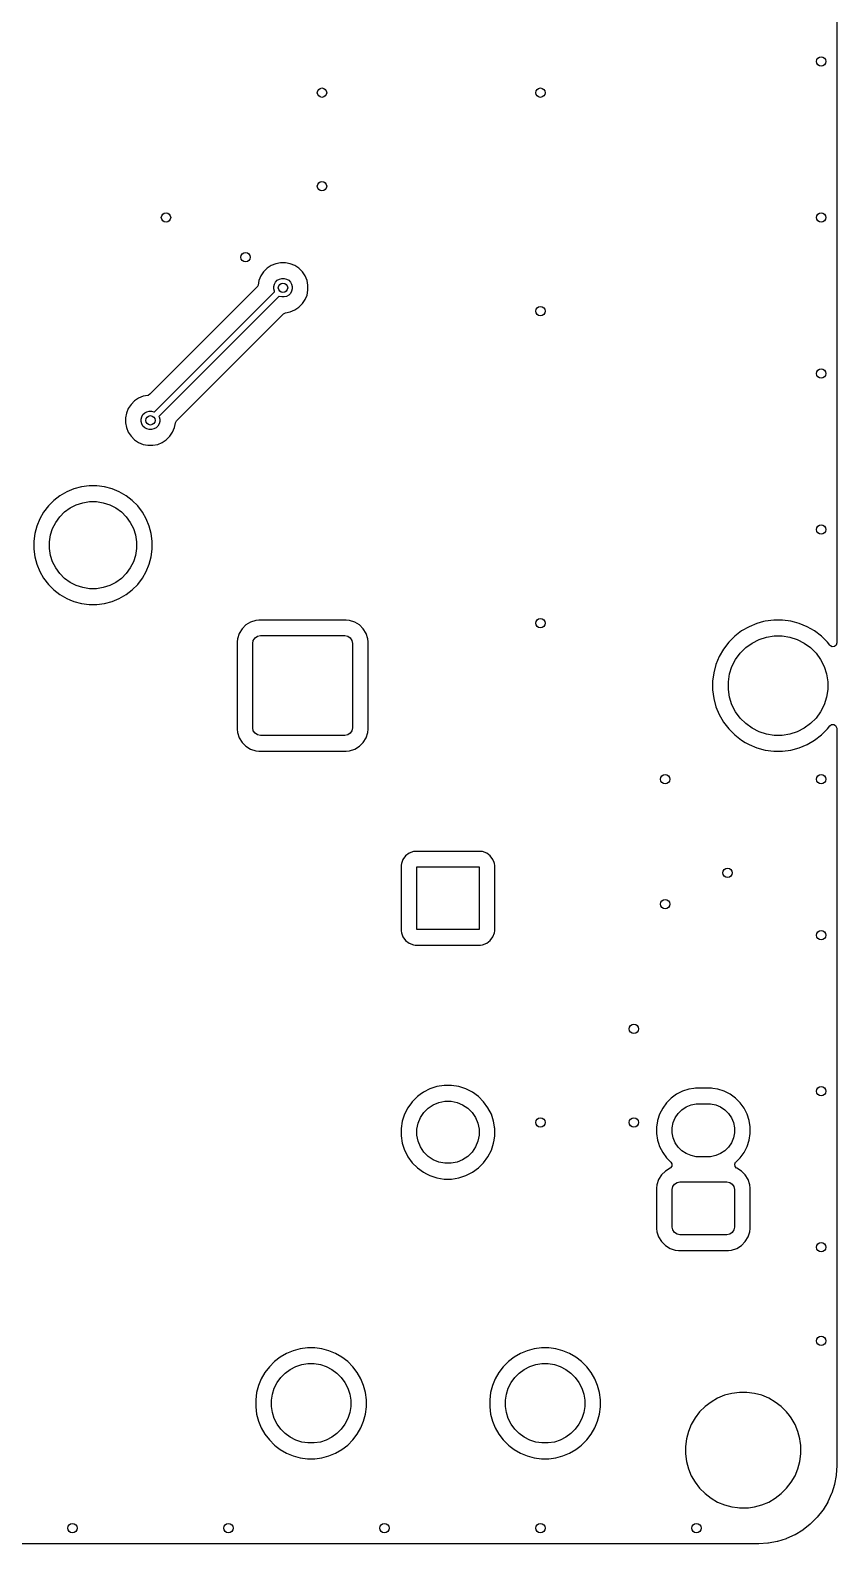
# Model space of a CAD drawing. Extents: x 0.5 to 99.5, y -99.5 to -0.5.
# Drawn here: x 73.65 to 99.5, y -99.5 to -51 of the extents above; entities that cross this region are included whole.
import ezdxf

# ---------------------------------------------------------------- set-up
doc = ezdxf.new("R2010")
doc.units = 0
doc.layers.add('BLACK', color=7, linetype='CONTINUOUS')

msp = doc.modelspace()

# ---------------------------------------------------------------- linework, layer by layer
at = {"layer": 'BLACK', "linetype": 'CONTINUOUS'}
for p, q in [((99.4995, -3.00375), (99.4995, -70.633671)), ((81.239707, -58.628213), (81.128213, -58.739707)), ((81.239711, -58.62821), (81.239707, -58.628213)), ((81.370814, -58.540609), (81.239711, -58.62821)), ((81.370827, -58.540602), (81.370814, -58.540609)), ((81.516498, -58.480264), (81.370827, -58.540602)), ((81.51651, -58.480261), (81.516498, -58.480264)), ((81.671155, -58.4495), (81.51651, -58.480261)), ((81.671158, -58.4495), (81.671155, -58.4495)), ((81.828842, -58.4495), (81.671158, -58.4495)), ((81.828845, -58.4495), (81.828842, -58.4495)), ((81.983489, -58.480261), (81.828845, -58.4495)), ((81.983501, -58.480264), (81.983489, -58.480261)), ((82.129172, -58.540602), (81.983501, -58.480264)), ((82.129185, -58.540609), (82.129172, -58.540602)), ((82.260288, -58.62821), (82.129185, -58.540609)), ((82.260292, -58.628213), (82.260288, -58.62821)), ((82.371786, -58.739707), (82.260292, -58.628213)), ((80.980261, -59.016508), (80.949362, -59.171848)), ((80.980264, -59.016498), (80.980261, -59.016508)), ((81.040602, -58.870827), (80.980264, -59.016498)), ((81.040609, -58.870814), (81.040602, -58.870827)), ((81.12821, -58.739711), (81.040609, -58.870814)), ((81.128213, -58.739707), (81.12821, -58.739711)), ((81.452567, -59.210842), (81.472836, -59.135195)), ((81.472836, -59.135195), (81.511994, -59.067372)), ((81.511994, -59.067372), (81.567372, -59.011994)), ((81.567372, -59.011994), (81.635195, -58.972836)), ((81.635195, -58.972836), (81.710842, -58.952567)), ((81.710842, -58.952567), (81.789158, -58.952567)), ((81.789158, -58.952567), (81.864805, -58.972836)), ((81.864805, -58.972836), (81.932628, -59.011994)), ((81.932628, -59.011994), (81.988006, -59.067372)), ((81.988006, -59.067372), (82.027164, -59.135195)), ((82.027164, -59.135195), (82.047433, -59.210842)), ((82.371789, -58.739711), (82.371786, -58.739707)), ((82.45939, -58.870814), (82.371789, -58.739711)), ((82.459397, -58.870827), (82.45939, -58.870814)), ((82.519735, -59.016498), (82.459397, -58.870827)), ((82.519737, -59.016503), (82.519735, -59.016498)), ((82.519738, -59.016508), (82.519737, -59.016503)), ((82.519738, -59.01651), (82.519738, -59.016508)), ((82.550499, -59.171153), (82.519738, -59.01651)), ((80.915426, -59.235337), (77.485339, -62.665425)), ((77.628078, -63.230499), (81.480499, -59.378079)), ((81.62192, -59.5195), (77.7695, -63.371921)), ((80.916977, -59.233759), (80.915426, -59.235337)), ((80.949362, -59.171848), (80.916977, -59.233759)), ((81.452567, -59.289158), (81.452567, -59.210842)), ((81.472836, -59.364805), (81.452567, -59.289158)), ((81.480499, -59.378079), (81.472836, -59.364805)), ((81.635195, -59.527164), (81.62192, -59.5195)), ((81.710842, -59.547433), (81.635195, -59.527164)), ((81.789158, -59.547433), (81.710842, -59.547433)), ((81.864805, -59.527164), (81.789158, -59.547433)), ((81.932628, -59.488006), (81.864805, -59.527164)), ((81.988006, -59.432628), (81.932628, -59.488006)), ((82.027164, -59.364805), (81.988006, -59.432628)), ((82.047433, -59.289158), (82.027164, -59.364805)), ((82.047433, -59.210842), (82.047433, -59.289158)), ((82.371789, -59.760289), (82.459394, -59.629179)), ((82.459394, -59.629179), (82.519737, -59.483497)), ((82.519737, -59.483497), (82.5505, -59.328842)), ((82.5505, -59.171155), (82.550499, -59.171153)), ((82.5505, -59.171158), (82.5505, -59.171155)), ((82.5505, -59.328842), (82.5505, -59.171158)), ((78.334518, -63.514716), (81.764664, -60.084571)), ((81.764664, -60.084571), (81.825985, -60.051088)), ((81.825985, -60.051088), (81.828152, -60.050637)), ((81.828152, -60.050637), (81.828841, -60.0505)), ((81.828841, -60.0505), (81.828842, -60.0505)), ((81.828842, -60.0505), (81.983497, -60.019737)), ((81.983497, -60.019737), (82.129179, -59.959394)), ((82.129179, -59.959394), (82.260289, -59.871789)), ((82.260289, -59.871789), (82.371789, -59.760289)), ((76.87821, -62.989711), (76.790609, -63.120814)), ((76.878213, -62.989707), (76.87821, -62.989711)), ((76.989707, -62.878213), (76.878213, -62.989707)), ((76.989711, -62.87821), (76.989707, -62.878213)), ((77.120814, -62.790609), (76.989711, -62.87821)), ((77.120827, -62.790602), (77.120814, -62.790609)), ((77.266498, -62.730264), (77.120827, -62.790602)), ((77.266508, -62.730261), (77.266498, -62.730264)), ((77.42185, -62.699361), (77.266508, -62.730261)), ((77.424016, -62.69891), (77.42185, -62.699361)), ((77.485339, -62.665425), (77.424016, -62.69891)), ((76.730261, -63.26651), (76.6995, -63.421153)), ((76.6995, -63.421153), (76.6995, -63.578846)), ((76.730264, -63.266498), (76.730261, -63.26651)), ((76.790602, -63.120827), (76.730264, -63.266498)), ((76.790609, -63.120814), (76.790602, -63.120827)), ((77.202567, -63.460842), (77.222836, -63.385195)), ((77.202567, -63.539158), (77.202567, -63.460842)), ((77.222836, -63.385195), (77.261994, -63.317372)), ((77.261994, -63.317372), (77.317372, -63.261994)), ((77.317372, -63.261994), (77.385195, -63.222836)), ((77.385195, -63.222836), (77.460842, -63.202567)), ((77.460842, -63.202567), (77.539158, -63.202567)), ((77.539158, -63.202567), (77.614805, -63.222836)), ((77.614805, -63.222836), (77.628078, -63.230499)), ((77.7695, -63.371921), (77.777164, -63.385195)), ((77.777164, -63.385195), (77.797433, -63.460842)), ((77.797433, -63.460842), (77.797433, -63.539158)), ((78.300638, -63.57815), (78.333023, -63.516239)), ((78.333023, -63.516239), (78.334518, -63.514716)), ((76.6995, -63.578846), (76.730261, -63.733489)), ((76.730261, -63.733489), (76.730264, -63.733501)), ((76.730264, -63.733501), (76.790602, -63.879172)), ((76.790602, -63.879172), (76.790609, -63.879185)), ((76.790609, -63.879185), (76.87821, -64.010288)), ((76.87821, -64.010288), (76.878213, -64.010292)), ((76.878213, -64.010292), (76.989707, -64.121786)), ((77.222836, -63.614805), (77.202567, -63.539158)), ((77.261994, -63.682628), (77.222836, -63.614805)), ((77.317372, -63.738006), (77.261994, -63.682628)), ((77.385195, -63.777164), (77.317372, -63.738006)), ((77.460842, -63.797433), (77.385195, -63.777164)), ((77.539158, -63.797433), (77.460842, -63.797433)), ((77.614805, -63.777164), (77.539158, -63.797433)), ((77.682628, -63.738006), (77.614805, -63.777164)), ((77.738006, -63.682628), (77.682628, -63.738006)), ((77.777164, -63.614805), (77.738006, -63.682628)), ((77.797433, -63.539158), (77.777164, -63.614805)), ((78.010289, -64.121789), (78.121789, -64.010289)), ((78.121789, -64.010289), (78.209394, -63.879179)), ((78.209394, -63.879179), (78.269737, -63.733497)), ((78.269737, -63.733497), (78.289113, -63.636085)), ((78.289113, -63.636085), (78.300638, -63.57815)), ((76.989707, -64.121786), (76.989711, -64.121789)), ((76.989711, -64.121789), (77.120814, -64.20939)), ((77.120814, -64.20939), (77.120827, -64.209397)), ((77.120827, -64.209397), (77.266498, -64.269735)), ((77.266498, -64.269735), (77.266503, -64.269737)), ((77.266503, -64.269737), (77.421153, -64.300499)), ((77.421153, -64.300499), (77.421156, -64.3005)), ((77.421156, -64.3005), (77.421158, -64.3005)), ((77.421158, -64.3005), (77.578844, -64.3005)), ((77.578844, -64.3005), (77.578845, -64.300499)), ((77.578845, -64.300499), (77.733497, -64.269737)), ((77.733497, -64.269737), (77.879179, -64.209394)), ((77.879179, -64.209394), (78.010289, -64.121789)), ((74.601873, -65.9164), (74.404225, -66.06806)), ((74.817623, -65.791837), (74.601873, -65.9164)), ((74.817638, -65.79183), (74.817623, -65.791837)), ((75.047792, -65.696498), (74.817638, -65.79183)), ((75.288438, -65.632017), (75.047792, -65.696498)), ((75.535424, -65.599501), (75.288438, -65.632017)), ((75.535429, -65.5995), (75.535424, -65.599501)), ((75.535435, -65.5995), (75.535429, -65.5995)), ((75.784565, -65.5995), (75.535435, -65.5995)), ((75.78457, -65.5995), (75.784565, -65.5995)), ((75.784575, -65.599501), (75.78457, -65.5995)), ((76.031561, -65.632017), (75.784575, -65.599501)), ((76.272207, -65.696498), (76.031561, -65.632017)), ((76.502361, -65.79183), (76.272207, -65.696498)), ((76.502376, -65.791837), (76.502361, -65.79183)), ((76.718126, -65.9164), (76.502376, -65.791837)), ((76.915774, -66.06806), (76.718126, -65.9164)), ((74.0764, -66.441873), (73.951837, -66.657623)), ((74.22806, -66.244225), (74.0764, -66.441873)), ((74.228066, -66.244218), (74.22806, -66.244225)), ((74.404218, -66.068066), (74.228066, -66.244218)), ((74.404225, -66.06806), (74.404218, -66.068066)), ((74.595432, -66.590773), (74.750773, -66.435432)), ((74.750773, -66.435432), (74.928502, -66.306304)), ((74.928502, -66.306304), (75.124243, -66.206569)), ((75.124243, -66.206569), (75.333176, -66.138682)), ((75.333176, -66.138682), (75.550157, -66.104316)), ((75.550157, -66.104316), (75.769843, -66.104316)), ((75.769843, -66.104316), (75.986824, -66.138682)), ((75.986824, -66.138682), (76.195757, -66.206569)), ((76.195757, -66.206569), (76.391498, -66.306304)), ((76.391498, -66.306304), (76.569227, -66.435432)), ((76.569227, -66.435432), (76.724568, -66.590773)), ((76.915781, -66.068066), (76.915774, -66.06806)), ((77.091933, -66.244218), (76.915781, -66.068066)), ((77.091938, -66.244224), (77.091933, -66.244218)), ((77.243599, -66.441873), (77.091938, -66.244224)), ((77.368164, -66.657627), (77.243599, -66.441873)), ((73.856498, -66.887792), (73.792017, -67.128438)), ((73.95183, -66.657638), (73.856498, -66.887792)), ((73.951837, -66.657623), (73.95183, -66.657638)), ((74.366569, -66.964243), (74.466304, -66.768502)), ((74.466304, -66.768502), (74.595432, -66.590773)), ((76.724568, -66.590773), (76.853696, -66.768502)), ((76.853696, -66.768502), (76.953431, -66.964243)), ((77.463502, -66.887793), (77.368164, -66.657627)), ((77.527982, -67.128435), (77.463502, -66.887793)), ((73.759501, -67.375424), (73.7595, -67.375441)), ((73.7595, -67.375441), (73.7595, -67.624558)), ((73.792017, -67.128438), (73.759501, -67.375424)), ((74.264316, -67.390157), (74.298682, -67.173176)), ((74.264316, -67.609843), (74.264316, -67.390157)), ((74.298682, -67.173176), (74.366569, -66.964243)), ((76.953431, -66.964243), (77.021318, -67.173176)), ((77.021318, -67.173176), (77.055684, -67.390157)), ((77.055684, -67.390157), (77.055684, -67.609843)), ((77.5605, -67.375435), (77.527982, -67.128435)), ((77.5605, -67.624565), (77.5605, -67.375435)), ((73.7595, -67.624558), (73.759501, -67.624575)), ((73.759501, -67.624575), (73.792017, -67.871561)), ((73.792017, -67.871561), (73.856498, -68.112207)), ((74.298682, -67.826824), (74.264316, -67.609843)), ((74.366569, -68.035757), (74.298682, -67.826824)), ((77.021318, -67.826824), (76.953431, -68.035757)), ((77.055684, -67.609843), (77.021318, -67.826824)), ((77.463502, -68.112207), (77.527982, -67.871565)), ((77.527982, -67.871565), (77.5605, -67.624565)), ((73.856498, -68.112207), (73.95183, -68.342361)), ((73.95183, -68.342361), (73.951837, -68.342376)), ((73.951837, -68.342376), (74.0764, -68.558126)), ((74.466304, -68.231498), (74.366569, -68.035757)), ((74.595432, -68.409227), (74.466304, -68.231498)), ((76.853696, -68.231498), (76.724568, -68.409227)), ((76.953431, -68.035757), (76.853696, -68.231498)), ((77.243599, -68.558127), (77.368164, -68.342373)), ((77.368164, -68.342373), (77.463502, -68.112207)), ((74.0764, -68.558126), (74.22806, -68.755774)), ((74.22806, -68.755774), (74.228066, -68.755781)), ((74.228066, -68.755781), (74.404218, -68.931933)), ((74.750773, -68.564568), (74.595432, -68.409227)), ((74.928502, -68.693696), (74.750773, -68.564568)), ((75.124243, -68.793431), (74.928502, -68.693696)), ((75.333176, -68.861318), (75.124243, -68.793431)), ((75.550157, -68.895684), (75.333176, -68.861318)), ((75.986824, -68.861318), (75.769843, -68.895684)), ((76.195757, -68.793431), (75.986824, -68.861318)), ((76.391498, -68.693696), (76.195757, -68.793431)), ((76.569227, -68.564568), (76.391498, -68.693696)), ((76.724568, -68.409227), (76.569227, -68.564568)), ((76.915776, -68.931938), (77.091938, -68.755776)), ((77.091938, -68.755776), (77.243599, -68.558127)), ((74.404218, -68.931933), (74.404225, -68.931939)), ((74.404225, -68.931939), (74.601873, -69.083599)), ((74.601873, -69.083599), (74.817623, -69.208162)), ((74.817623, -69.208162), (74.817638, -69.208169)), ((74.817638, -69.208169), (74.913343, -69.247811)), ((74.913343, -69.247811), (75.047793, -69.303502)), ((75.047793, -69.303502), (75.288435, -69.367982)), ((75.769843, -68.895684), (75.550157, -68.895684)), ((76.031565, -69.367982), (76.272207, -69.303502)), ((76.272207, -69.303502), (76.502373, -69.208164)), ((76.502373, -69.208164), (76.718127, -69.083599)), ((76.718127, -69.083599), (76.915776, -68.931938)), ((75.288435, -69.367982), (75.535435, -69.4005)), ((75.535435, -69.4005), (75.535442, -69.4005)), ((75.535442, -69.4005), (75.784558, -69.4005)), ((75.784558, -69.4005), (75.784565, -69.4005)), ((75.784565, -69.4005), (76.031565, -69.367982)), ((80.437289, -70.181342), (80.345187, -70.330663)), ((80.561342, -70.057289), (80.437289, -70.181342)), ((80.710663, -69.965187), (80.561342, -70.057289)), ((80.710668, -69.965185), (80.710663, -69.965187)), ((80.8772, -69.910001), (80.710668, -69.965185)), ((80.877203, -69.91), (80.8772, -69.910001)), ((80.979981, -69.899501), (80.877203, -69.91)), ((80.979998, -69.8995), (80.979981, -69.899501)), ((83.78001, -69.8995), (80.979998, -69.8995)), ((83.882795, -69.91), (83.78001, -69.8995)), ((83.882797, -69.910001), (83.882795, -69.91)), ((84.049334, -69.965186), (83.882797, -69.910001)), ((84.198656, -70.057288), (84.049334, -69.965186)), ((84.322712, -70.181344), (84.198656, -70.057288)), ((84.414814, -70.330666), (84.322712, -70.181344)), ((96.450516, -70.249754), (96.232073, -70.41737)), ((96.688971, -70.11208), (96.450516, -70.249754)), ((96.688982, -70.112075), (96.688971, -70.11208)), ((96.943369, -70.006704), (96.688982, -70.112075)), ((97.153125, -69.9505), (96.943369, -70.006704)), ((97.209334, -69.93544), (97.153125, -69.9505)), ((97.209337, -69.935439), (97.209334, -69.93544)), ((97.209344, -69.935438), (97.209337, -69.935439)), ((97.482315, -69.899501), (97.209344, -69.935438)), ((97.48232, -69.8995), (97.482315, -69.899501)), ((97.482326, -69.8995), (97.48232, -69.8995)), ((97.757674, -69.8995), (97.482326, -69.8995)), ((97.757679, -69.8995), (97.757674, -69.8995)), ((97.757684, -69.899501), (97.757679, -69.8995)), ((98.030655, -69.935438), (97.757684, -69.899501)), ((98.03066, -69.935439), (98.030655, -69.935438)), ((98.030666, -69.93544), (98.03066, -69.935439)), ((98.141676, -69.965185), (98.030666, -69.93544)), ((98.29663, -70.006704), (98.141676, -69.965185)), ((98.551017, -70.112075), (98.29663, -70.006704)), ((98.551028, -70.11208), (98.551017, -70.112075)), ((98.670995, -70.181344), (98.551028, -70.11208)), ((98.789479, -70.249751), (98.670995, -70.181344)), ((98.789482, -70.249753), (98.789479, -70.249751)), ((98.789483, -70.249754), (98.789482, -70.249753)), ((99.007926, -70.41737), (98.789483, -70.249754)), ((80.29, -70.497204), (80.2795, -70.599983)), ((80.2795, -70.599983), (80.2795, -73.400001)), ((80.290001, -70.497204), (80.29, -70.497204)), ((80.345186, -70.330666), (80.290001, -70.497203)), ((80.290001, -70.497203), (80.290001, -70.497204)), ((80.345187, -70.330663), (80.345186, -70.330666)), ((80.78, -70.65), (80.79903, -70.554329)), ((80.78, -73.35), (80.78, -70.65)), ((80.79903, -70.554329), (80.853223, -70.473223)), ((80.853223, -70.473223), (80.934329, -70.41903)), ((80.934329, -70.41903), (81.03, -70.4)), ((81.03, -70.4), (83.73, -70.4)), ((83.73, -70.4), (83.825671, -70.41903)), ((83.825671, -70.41903), (83.906777, -70.473223)), ((83.906777, -70.473223), (83.96097, -70.554329)), ((83.96097, -70.554329), (83.98, -70.65)), ((83.98, -70.65), (83.98, -73.35)), ((84.469999, -70.497203), (84.414814, -70.330666)), ((84.480499, -70.599992), (84.469999, -70.497203)), ((84.4805, -73.400009), (84.480499, -70.599992)), ((96.03737, -70.612073), (95.869754, -70.830516)), ((96.037376, -70.612066), (96.03737, -70.612073)), ((96.232066, -70.417376), (96.037376, -70.612066)), ((96.232073, -70.41737), (96.232066, -70.417376)), ((96.40335, -70.960883), (96.580883, -70.78335)), ((96.580883, -70.78335), (96.784002, -70.635776)), ((96.784002, -70.635776), (97.007707, -70.521793)), ((97.007707, -70.521793), (97.246487, -70.444208)), ((97.246487, -70.444208), (97.494465, -70.404932)), ((97.494465, -70.404932), (97.745535, -70.404932)), ((97.745535, -70.404932), (97.993513, -70.444208)), ((97.993513, -70.444208), (98.232293, -70.521793)), ((98.232293, -70.521793), (98.455998, -70.635776)), ((98.455998, -70.635776), (98.659117, -70.78335)), ((98.659117, -70.78335), (98.83665, -70.960883)), ((99.007933, -70.417376), (99.007926, -70.41737)), ((99.202623, -70.612066), (99.007933, -70.417376)), ((99.202629, -70.612073), (99.202623, -70.612066)), ((99.277124, -70.709157), (99.202629, -70.612073)), ((99.294297, -70.727384), (99.277124, -70.709157)), ((99.357853, -70.756409), (99.294297, -70.727384)), ((99.427011, -70.746465), (99.357853, -70.756409)), ((99.479815, -70.70071), (99.427011, -70.746465)), ((99.4995, -70.633671), (99.479815, -70.70071)), ((95.732075, -71.068982), (95.626704, -71.323369)), ((95.73208, -71.068971), (95.732075, -71.068982)), ((95.869754, -70.830516), (95.73208, -71.068971)), ((96.141793, -71.387707), (96.255776, -71.164002)), ((96.255776, -71.164002), (96.40335, -70.960883)), ((98.83665, -70.960883), (98.984224, -71.164002)), ((98.984224, -71.164002), (99.098207, -71.387707)), ((95.555438, -71.589344), (95.519501, -71.862315)), ((95.555441, -71.589331), (95.555438, -71.589344)), ((95.626704, -71.323369), (95.555441, -71.589331)), ((96.024932, -71.874465), (96.064208, -71.626487)), ((96.064208, -71.626487), (96.141793, -71.387707)), ((99.098207, -71.387707), (99.175792, -71.626487)), ((99.175792, -71.626487), (99.215068, -71.874465)), ((95.519501, -71.862315), (95.5195, -71.862332)), ((95.5195, -71.862332), (95.5195, -72.137667)), ((95.5195, -72.137667), (95.519501, -72.137684)), ((95.519501, -72.137684), (95.555438, -72.410655)), ((96.024932, -72.125535), (96.024932, -71.874465)), ((96.064208, -72.373513), (96.024932, -72.125535)), ((99.215068, -72.125535), (99.175792, -72.373513)), ((99.215068, -71.874465), (99.215068, -72.125535)), ((95.555438, -72.410655), (95.555439, -72.41066)), ((95.555439, -72.41066), (95.55544, -72.410666)), ((95.55544, -72.410666), (95.555441, -72.410668)), ((95.555441, -72.410668), (95.626704, -72.67663)), ((95.626704, -72.67663), (95.732075, -72.931017)), ((96.141793, -72.612293), (96.064208, -72.373513)), ((96.255776, -72.835998), (96.141793, -72.612293)), ((99.098207, -72.612293), (98.984224, -72.835998)), ((99.175792, -72.373513), (99.098207, -72.612293)), ((95.732075, -72.931017), (95.73208, -72.931028)), ((95.73208, -72.931028), (95.814861, -73.074407)), ((95.814861, -73.074407), (95.869751, -73.169479)), ((95.869751, -73.169479), (95.869753, -73.169482)), ((95.869753, -73.169482), (95.869754, -73.169483)), ((95.869754, -73.169483), (96.03737, -73.387926)), ((96.40335, -73.039117), (96.255776, -72.835998)), ((96.580883, -73.21665), (96.40335, -73.039117)), ((96.784002, -73.364224), (96.580883, -73.21665)), ((98.659117, -73.21665), (98.455998, -73.364224)), ((98.83665, -73.039117), (98.659117, -73.21665)), ((98.984224, -72.835998), (98.83665, -73.039117)), ((80.2795, -73.400001), (80.279501, -73.400018)), ((80.279501, -73.400018), (80.29, -73.502796)), ((80.29, -73.502796), (80.290001, -73.502799)), ((80.290001, -73.502799), (80.345185, -73.669331)), ((80.345185, -73.669331), (80.345186, -73.669334)), ((80.345186, -73.669334), (80.437288, -73.818656)), ((80.79903, -73.445671), (80.78, -73.35)), ((80.853223, -73.526777), (80.79903, -73.445671)), ((80.934329, -73.58097), (80.853223, -73.526777)), ((81.03, -73.6), (80.934329, -73.58097)), ((83.73, -73.6), (81.03, -73.6)), ((83.825671, -73.58097), (83.73, -73.6)), ((83.906777, -73.526777), (83.825671, -73.58097)), ((83.96097, -73.445671), (83.906777, -73.526777)), ((83.98, -73.35), (83.96097, -73.445671)), ((84.322712, -73.818656), (84.414814, -73.669334)), ((84.414814, -73.669334), (84.469999, -73.502797)), ((84.469999, -73.502797), (84.4805, -73.400009)), ((96.03737, -73.387926), (96.037376, -73.387933)), ((96.037376, -73.387933), (96.232066, -73.582623)), ((96.232066, -73.582623), (96.232072, -73.582628)), ((96.232072, -73.582628), (96.450521, -73.750249)), ((97.007707, -73.478207), (96.784002, -73.364224)), ((97.246487, -73.555792), (97.007707, -73.478207)), ((97.494465, -73.595068), (97.246487, -73.555792)), ((97.745535, -73.595068), (97.494465, -73.595068)), ((97.993513, -73.555792), (97.745535, -73.595068)), ((98.232293, -73.478207), (97.993513, -73.555792)), ((98.455998, -73.364224), (98.232293, -73.478207)), ((98.789479, -73.750249), (99.007928, -73.582628)), ((99.007928, -73.582628), (99.202628, -73.387928)), ((99.202628, -73.387928), (99.277124, -73.290841)), ((99.277124, -73.290841), (99.333551, -73.249639)), ((99.333551, -73.249639), (99.403297, -73.245484)), ((99.403297, -73.245484), (99.464218, -73.279696)), ((99.464218, -73.279696), (99.496971, -73.341413)), ((99.496971, -73.341413), (99.4995, -73.366328)), ((99.4995, -73.366328), (99.4995, -96.996249)), ((80.437288, -73.818656), (80.561344, -73.942712)), ((80.561344, -73.942712), (80.710666, -74.034814)), ((80.710666, -74.034814), (80.877203, -74.089999)), ((80.877203, -74.089999), (80.979991, -74.1005)), ((80.979991, -74.1005), (83.780008, -74.100499)), ((83.780008, -74.100499), (83.882797, -74.089999)), ((83.882797, -74.089999), (84.049334, -74.034814)), ((84.049334, -74.034814), (84.198656, -73.942712)), ((84.198656, -73.942712), (84.322712, -73.818656)), ((96.450521, -73.750249), (96.569007, -73.818657)), ((96.569007, -73.818657), (96.688971, -73.887919)), ((96.688971, -73.887919), (96.688976, -73.887921)), ((96.688976, -73.887921), (96.688979, -73.887923)), ((96.688979, -73.887923), (96.943368, -73.993295)), ((96.943368, -73.993295), (97.209334, -74.06456)), ((97.209334, -74.06456), (97.482326, -74.1005)), ((97.482326, -74.1005), (97.482333, -74.1005)), ((97.482333, -74.1005), (97.757667, -74.1005)), ((97.757667, -74.1005), (97.757674, -74.1005)), ((97.757674, -74.1005), (98.030666, -74.06456)), ((98.030666, -74.06456), (98.296632, -73.993295)), ((98.296632, -73.993295), (98.551021, -73.887923)), ((98.551021, -73.887923), (98.789479, -73.750249)), ((85.593702, -77.570171), (85.543408, -77.705017)), ((85.593706, -77.570164), (85.593702, -77.570171)), ((85.679952, -77.454955), (85.593706, -77.570164)), ((85.679955, -77.454952), (85.679952, -77.454955)), ((85.795164, -77.368706), (85.679955, -77.454952)), ((85.795171, -77.368702), (85.795164, -77.368706)), ((85.930016, -77.318408), (85.795171, -77.368702)), ((85.989623, -77.312001), (85.930016, -77.318408)), ((85.989629, -77.312), (85.989623, -77.312001)), ((88.085364, -77.312), (85.989629, -77.312)), ((88.085373, -77.312), (88.085364, -77.312)), ((88.085381, -77.312), (88.085373, -77.312)), ((88.085383, -77.312001), (88.085381, -77.312)), ((88.144983, -77.318408), (88.085383, -77.312001)), ((88.279828, -77.368702), (88.144982, -77.318408)), ((88.144982, -77.318408), (88.144983, -77.318408)), ((88.279835, -77.368706), (88.279828, -77.368702)), ((88.395044, -77.454952), (88.279835, -77.368706)), ((88.395047, -77.454955), (88.395044, -77.454952)), ((88.481293, -77.570164), (88.395047, -77.454955)), ((88.481297, -77.570171), (88.481293, -77.570164)), ((88.517779, -77.667986), (88.481297, -77.570171)), ((85.537001, -77.764623), (85.537, -77.764635)), ((85.537, -77.764635), (85.537, -79.86037)), ((85.537922, -77.756047), (85.537001, -77.764623)), ((85.543408, -77.705017), (85.537922, -77.756047)), ((86.0375, -79.8125), (86.0375, -77.8125)), ((86.0375, -77.8125), (88.0375, -77.8125)), ((88.0375, -77.8125), (88.0375, -79.8125)), ((88.531591, -77.705017), (88.517779, -77.667986)), ((88.537999, -77.764628), (88.531591, -77.705017)), ((88.538, -79.860373), (88.537999, -77.764628)), ((85.537, -79.86037), (85.537001, -79.860376)), ((85.537001, -79.860376), (85.543408, -79.919983)), ((85.543408, -79.919983), (85.593702, -80.054828)), ((88.0375, -79.8125), (86.0375, -79.8125)), ((88.481296, -80.054831), (88.531591, -79.919983)), ((88.531591, -79.919983), (88.538, -79.860373)), ((85.593702, -80.054828), (85.593706, -80.054835)), ((85.593706, -80.054835), (85.679952, -80.170044)), ((85.679952, -80.170044), (85.679955, -80.170047)), ((85.679955, -80.170047), (85.795164, -80.256293)), ((85.795164, -80.256293), (85.795171, -80.256297)), ((85.795171, -80.256297), (85.930017, -80.306591)), ((85.930017, -80.306591), (85.930016, -80.306591)), ((85.930016, -80.306591), (85.936944, -80.307335)), ((85.936944, -80.307335), (85.989627, -80.313)), ((85.989627, -80.313), (88.085372, -80.312999)), ((88.085372, -80.312999), (88.144983, -80.306591)), ((88.144983, -80.306591), (88.279831, -80.256296)), ((88.279831, -80.256296), (88.395046, -80.170046)), ((88.395046, -80.170046), (88.481296, -80.054831)), ((86.686131, -84.848946), (86.461503, -84.921933)), ((86.919403, -84.812), (86.686131, -84.848946)), ((86.919408, -84.812), (86.919403, -84.812)), ((87.155592, -84.812), (86.919408, -84.812)), ((87.155597, -84.812), (87.155592, -84.812)), ((87.388868, -84.848946), (87.155597, -84.812)), ((87.613496, -84.921933), (87.388868, -84.848946)), ((85.892983, -85.33499), (85.867396, -85.370208)), ((85.892985, -85.334988), (85.892983, -85.33499)), ((86.059987, -85.167985), (85.892985, -85.334987)), ((85.892985, -85.334987), (85.892985, -85.334988)), ((86.059988, -85.167985), (86.059987, -85.167985)), ((86.05999, -85.167983), (86.059988, -85.167985)), ((86.14205, -85.108362), (86.05999, -85.167983)), ((86.251066, -85.029157), (86.14205, -85.108362)), ((86.461503, -84.921933), (86.251066, -85.029157)), ((86.566103, -85.430579), (86.747215, -85.35556)), ((86.747215, -85.35556), (86.939483, -85.317315)), ((86.939483, -85.317315), (87.135517, -85.317315)), ((87.135517, -85.317315), (87.327785, -85.35556)), ((87.327785, -85.35556), (87.508897, -85.430579)), ((87.823931, -85.029156), (87.613496, -84.921933)), ((87.823933, -85.029157), (87.823931, -85.029156)), ((88.01501, -85.167983), (87.823933, -85.029157)), ((88.182017, -85.33499), (88.01501, -85.167983)), ((88.320842, -85.526066), (88.182017, -85.33499)), ((94.195213, -85.21989), (94.04489, -85.370213)), ((94.367179, -85.094951), (94.195213, -85.21989)), ((94.556585, -84.998444), (94.367179, -85.094951)), ((94.75876, -84.932753), (94.556585, -84.998444)), ((94.920042, -84.907208), (94.75876, -84.932753)), ((94.968713, -84.8995), (94.920042, -84.907208)), ((95.481287, -84.8995), (94.968713, -84.8995)), ((95.529957, -84.907208), (95.481287, -84.8995)), ((95.69124, -84.932753), (95.529957, -84.907208)), ((95.691241, -84.932753), (95.69124, -84.932753)), ((95.691243, -84.932754), (95.691241, -84.932753)), ((95.893412, -84.998443), (95.691243, -84.932754)), ((95.893413, -84.998443), (95.893412, -84.998443)), ((95.893414, -84.998444), (95.893413, -84.998443)), ((96.08282, -85.094951), (95.893414, -84.998444)), ((96.254786, -85.21989), (96.08282, -85.094951)), ((96.405109, -85.370213), (96.254786, -85.21989)), ((85.646933, -85.736503), (85.573946, -85.961131)), ((85.754157, -85.526066), (85.646933, -85.736503)), ((85.867396, -85.370208), (85.754157, -85.526066)), ((86.08056, -86.022215), (86.155579, -85.841103)), ((86.155579, -85.841103), (86.26449, -85.678107)), ((86.26449, -85.678107), (86.403107, -85.53949)), ((86.403107, -85.53949), (86.566103, -85.430579)), ((87.508897, -85.430579), (87.671893, -85.53949)), ((87.671893, -85.53949), (87.81051, -85.678107)), ((87.81051, -85.678107), (87.919421, -85.841103)), ((87.919421, -85.841103), (87.99444, -86.022215)), ((88.428066, -85.736503), (88.320842, -85.526066)), ((88.501053, -85.961131), (88.428066, -85.736503)), ((93.823444, -85.731585), (93.757753, -85.93376)), ((93.919951, -85.542179), (93.823444, -85.731585)), ((94.04489, -85.370213), (93.919951, -85.542179)), ((94.325367, -85.849313), (94.417941, -85.710766)), ((94.417941, -85.710766), (94.535766, -85.592941)), ((94.535766, -85.592941), (94.674313, -85.500367)), ((94.674313, -85.500367), (94.828258, -85.436601)), ((94.828258, -85.436601), (94.991685, -85.404093)), ((94.991685, -85.404093), (95.075, -85.4)), ((95.075, -85.4), (95.375, -85.4)), ((95.375, -85.4), (95.458315, -85.404093)), ((95.458315, -85.404093), (95.621742, -85.436601)), ((95.621742, -85.436601), (95.775687, -85.500367)), ((95.775687, -85.500367), (95.914234, -85.592941)), ((95.914234, -85.592941), (96.032059, -85.710766)), ((96.032059, -85.710766), (96.124633, -85.849313)), ((96.530048, -85.542179), (96.405109, -85.370213)), ((96.530049, -85.542181), (96.530048, -85.542179)), ((96.530051, -85.542184), (96.530049, -85.542181)), ((96.626557, -85.731588), (96.530051, -85.542184)), ((96.692246, -85.933757), (96.626557, -85.731588)), ((85.573946, -85.961131), (85.537, -86.194402)), ((85.537, -86.194402), (85.537, -86.430597)), ((86.042315, -86.214483), (86.08056, -86.022215)), ((86.042315, -86.410517), (86.042315, -86.214483)), ((87.99444, -86.022215), (88.032685, -86.214483)), ((88.032685, -86.214483), (88.032685, -86.410517)), ((88.529971, -86.143713), (88.501053, -85.961131)), ((88.532272, -86.158239), (88.529971, -86.143713)), ((88.532272, -86.15824), (88.532272, -86.158239)), ((88.538, -86.194403), (88.532272, -86.15824)), ((88.538, -86.430597), (88.538, -86.194403)), ((93.753418, -85.961131), (93.7245, -86.143713)), ((93.7245, -86.143713), (93.7245, -86.356287)), ((93.757753, -85.93376), (93.753418, -85.961131)), ((94.229093, -86.166685), (94.261601, -86.003258)), ((94.229093, -86.333315), (94.229093, -86.166685)), ((94.261601, -86.003258), (94.325367, -85.849313)), ((96.124633, -85.849313), (96.188399, -86.003258)), ((96.188399, -86.003258), (96.220907, -86.166685)), ((96.220907, -86.166685), (96.220907, -86.333315)), ((96.7255, -86.143713), (96.692246, -85.933757)), ((96.7255, -86.356287), (96.7255, -86.143713)), ((85.537, -86.430597), (85.573946, -86.663868)), ((85.573946, -86.663868), (85.646933, -86.888496)), ((86.08056, -86.602785), (86.042315, -86.410517)), ((86.155579, -86.783897), (86.08056, -86.602785)), ((86.26449, -86.946893), (86.155579, -86.783897)), ((87.919421, -86.783897), (87.81051, -86.946893)), ((87.99444, -86.602785), (87.919421, -86.783897)), ((88.032685, -86.410517), (87.99444, -86.602785)), ((88.428068, -86.888492), (88.501053, -86.663868)), ((88.501053, -86.663868), (88.516516, -86.566239)), ((88.516516, -86.566239), (88.538, -86.430597)), ((93.7245, -86.356287), (93.757754, -86.566243)), ((93.757754, -86.566243), (93.789474, -86.663868)), ((93.789474, -86.663868), (93.823444, -86.768414)), ((93.823444, -86.768414), (93.919951, -86.95782)), ((94.261601, -86.496742), (94.229093, -86.333315)), ((94.325367, -86.650687), (94.261601, -86.496742)), ((94.417941, -86.789234), (94.325367, -86.650687)), ((94.535766, -86.907059), (94.417941, -86.789234)), ((96.032059, -86.789234), (95.914234, -86.907059)), ((96.124633, -86.650687), (96.032059, -86.789234)), ((96.188399, -86.496742), (96.124633, -86.650687)), ((96.220907, -86.333315), (96.188399, -86.496742)), ((96.530051, -86.957816), (96.626557, -86.768412)), ((96.626557, -86.768412), (96.692246, -86.566243)), ((96.692246, -86.566243), (96.7255, -86.356287)), ((85.646933, -86.888496), (85.682254, -86.957816)), ((85.682254, -86.957816), (85.754157, -87.098933)), ((85.754157, -87.098933), (85.892983, -87.29001)), ((85.892983, -87.29001), (86.05999, -87.457017)), ((86.403107, -87.08551), (86.26449, -86.946893)), ((86.566103, -87.194421), (86.403107, -87.08551)), ((86.747215, -87.26944), (86.566103, -87.194421)), ((86.939483, -87.307685), (86.747215, -87.26944)), ((87.327785, -87.26944), (87.135517, -87.307685)), ((87.508897, -87.194421), (87.327785, -87.26944)), ((87.671893, -87.08551), (87.508897, -87.194421)), ((87.81051, -86.946893), (87.671893, -87.08551)), ((88.01501, -87.457017), (88.182017, -87.29001)), ((88.182017, -87.29001), (88.320843, -87.098933)), ((88.320843, -87.098933), (88.428068, -86.888492)), ((93.919951, -86.95782), (94.04489, -87.129786)), ((94.04489, -87.129786), (94.183705, -87.268601)), ((94.183705, -87.268601), (94.21719, -87.329924)), ((94.674313, -86.999633), (94.535766, -86.907059)), ((94.828258, -87.063399), (94.674313, -86.999633)), ((94.991685, -87.095907), (94.828258, -87.063399)), ((95.075, -87.1), (94.991685, -87.095907)), ((95.375, -87.1), (95.075, -87.1)), ((95.458315, -87.095907), (95.375, -87.1)), ((95.621742, -87.063399), (95.458315, -87.095907)), ((95.775687, -86.999633), (95.621742, -87.063399)), ((95.914234, -86.907059), (95.775687, -86.999633)), ((96.230931, -87.34091), (96.258775, -87.276828)), ((96.258775, -87.276828), (96.266272, -87.268623)), ((96.266272, -87.268623), (96.405104, -87.129792)), ((96.405104, -87.129792), (96.530051, -86.957816)), ((86.05999, -87.457017), (86.251067, -87.595843)), ((86.251067, -87.595843), (86.350491, -87.646502)), ((86.350491, -87.646502), (86.461503, -87.703066)), ((86.461503, -87.703066), (86.461505, -87.703066)), ((86.461505, -87.703066), (86.461508, -87.703068)), ((86.461508, -87.703068), (86.581912, -87.742189)), ((86.581912, -87.742189), (86.686131, -87.776053)), ((86.686131, -87.776053), (86.919403, -87.813)), ((87.135517, -87.307685), (86.939483, -87.307685)), ((87.155597, -87.813), (87.388868, -87.776053)), ((87.388868, -87.776053), (87.388871, -87.776052)), ((87.388871, -87.776052), (87.613492, -87.703068)), ((87.613492, -87.703068), (87.823933, -87.595843)), ((87.823933, -87.595843), (88.01501, -87.457017)), ((93.882289, -87.681342), (93.790187, -87.830663)), ((94.006342, -87.557289), (93.882289, -87.681342)), ((94.161121, -87.461821), (94.006342, -87.557289)), ((94.170334, -87.455549), (94.161121, -87.461821)), ((94.212206, -87.399616), (94.170334, -87.455549)), ((94.21719, -87.329924), (94.212206, -87.399616)), ((96.242154, -87.409873), (96.230931, -87.34091)), ((96.288878, -87.461821), (96.242154, -87.409873)), ((96.294333, -87.465185), (96.288878, -87.461821)), ((96.294334, -87.465186), (96.294333, -87.465185)), ((96.443656, -87.557288), (96.294334, -87.465186)), ((96.567712, -87.681344), (96.443656, -87.557288)), ((96.659814, -87.830666), (96.567712, -87.681344)), ((86.919403, -87.813), (86.919408, -87.813)), ((86.919408, -87.813), (87.155597, -87.813)), ((93.735, -87.997204), (93.7245, -88.099983)), ((93.7245, -88.099983), (93.7245, -89.400001)), ((93.735001, -87.997204), (93.735, -87.997204)), ((93.790186, -87.830666), (93.735001, -87.997203)), ((93.735001, -87.997203), (93.735001, -87.997204)), ((93.790187, -87.830663), (93.790186, -87.830666)), ((94.225, -88.15), (94.24403, -88.054329)), ((94.225, -89.35), (94.225, -88.15)), ((94.24403, -88.054329), (94.298223, -87.973223)), ((94.298223, -87.973223), (94.379329, -87.91903)), ((94.379329, -87.91903), (94.475, -87.9)), ((94.475, -87.9), (95.975, -87.9)), ((95.975, -87.9), (96.070671, -87.91903)), ((96.070671, -87.91903), (96.151777, -87.973223)), ((96.151777, -87.973223), (96.20597, -88.054329)), ((96.20597, -88.054329), (96.225, -88.15)), ((96.225, -88.15), (96.225, -89.35)), ((96.714999, -87.997203), (96.659814, -87.830666)), ((96.725499, -88.099992), (96.714999, -87.997203)), ((96.7255, -89.400009), (96.725499, -88.099992)), ((93.7245, -89.400001), (93.724501, -89.400018)), ((93.724501, -89.400018), (93.735, -89.502796)), ((93.735, -89.502796), (93.735001, -89.502799)), ((93.735001, -89.502799), (93.790185, -89.669331)), ((93.790185, -89.669331), (93.790186, -89.669334)), ((93.790186, -89.669334), (93.882288, -89.818656)), ((94.24403, -89.445671), (94.225, -89.35)), ((94.298223, -89.526777), (94.24403, -89.445671)), ((94.379329, -89.58097), (94.298223, -89.526777)), ((94.475, -89.6), (94.379329, -89.58097)), ((95.975, -89.6), (94.475, -89.6)), ((96.070671, -89.58097), (95.975, -89.6)), ((96.151777, -89.526777), (96.070671, -89.58097)), ((96.20597, -89.445671), (96.151777, -89.526777)), ((96.225, -89.35), (96.20597, -89.445671)), ((96.567712, -89.818656), (96.659814, -89.669334)), ((96.659814, -89.669334), (96.714999, -89.502797)), ((96.714999, -89.502797), (96.7255, -89.400009)), ((93.882288, -89.818656), (94.006344, -89.942712)), ((94.006344, -89.942712), (94.155666, -90.034814)), ((94.155666, -90.034814), (94.322203, -90.089999)), ((94.322203, -90.089999), (94.424991, -90.1005)), ((94.424991, -90.1005), (96.025008, -90.100499)), ((96.025008, -90.100499), (96.127797, -90.089999)), ((96.127797, -90.089999), (96.294334, -90.034814)), ((96.294334, -90.034814), (96.443656, -89.942712)), ((96.443656, -89.942712), (96.567712, -89.818656)), ((81.661459, -93.520564), (81.47682, -93.662242)), ((81.661475, -93.520553), (81.661459, -93.520564)), ((81.863023, -93.404188), (81.661475, -93.520553)), ((81.863039, -93.40418), (81.863023, -93.404188)), ((82.078052, -93.31512), (81.863039, -93.40418)), ((82.302877, -93.254878), (82.078052, -93.31512)), ((82.533617, -93.224501), (82.302877, -93.254878)), ((82.533622, -93.2245), (82.533617, -93.224501)), ((82.533628, -93.2245), (82.533622, -93.2245)), ((82.766372, -93.2245), (82.533628, -93.2245)), ((82.766377, -93.2245), (82.766372, -93.2245)), ((82.766382, -93.224501), (82.766377, -93.2245)), ((82.997122, -93.254878), (82.766382, -93.224501)), ((83.221947, -93.31512), (82.997122, -93.254878)), ((83.43696, -93.40418), (83.221947, -93.31512)), ((83.436976, -93.404188), (83.43696, -93.40418)), ((83.638524, -93.520553), (83.436976, -93.404188)), ((83.638527, -93.520555), (83.638524, -93.520553)), ((83.638532, -93.520558), (83.638527, -93.520555)), ((83.638538, -93.520562), (83.638532, -93.520558)), ((83.63854, -93.520564), (83.638538, -93.520562)), ((83.823179, -93.662242), (83.63854, -93.520564)), ((89.161459, -93.520564), (88.97682, -93.662242)), ((89.161475, -93.520553), (89.161459, -93.520564)), ((89.363023, -93.404188), (89.161475, -93.520553)), ((89.363039, -93.40418), (89.363023, -93.404188)), ((89.578052, -93.31512), (89.363039, -93.40418)), ((89.802877, -93.254878), (89.578052, -93.31512)), ((90.033617, -93.224501), (89.802877, -93.254878)), ((90.033622, -93.2245), (90.033617, -93.224501)), ((90.033628, -93.2245), (90.033622, -93.2245)), ((90.266372, -93.2245), (90.033628, -93.2245)), ((90.266377, -93.2245), (90.266372, -93.2245)), ((90.266382, -93.224501), (90.266377, -93.2245)), ((90.497122, -93.254878), (90.266382, -93.224501)), ((90.721947, -93.31512), (90.497122, -93.254878)), ((90.93696, -93.40418), (90.721947, -93.31512)), ((90.936976, -93.404188), (90.93696, -93.40418)), ((91.138524, -93.520553), (90.936976, -93.404188)), ((91.138527, -93.520555), (91.138524, -93.520553)), ((91.138532, -93.520558), (91.138527, -93.520555)), ((91.138538, -93.520562), (91.138532, -93.520558)), ((91.13854, -93.520564), (91.138538, -93.520562)), ((91.323179, -93.662242), (91.13854, -93.520564)), ((81.170553, -94.011475), (81.054188, -94.213023)), ((81.170564, -94.011459), (81.170553, -94.011475)), ((81.312242, -93.82682), (81.170564, -94.011459)), ((81.312248, -93.826813), (81.312242, -93.82682)), ((81.476813, -93.662248), (81.312248, -93.826813)), ((81.47682, -93.662242), (81.476813, -93.662248)), ((81.680482, -94.171954), (81.821954, -94.030482)), ((81.821954, -94.030482), (81.983814, -93.912884)), ((81.983814, -93.912884), (82.162079, -93.822054)), ((82.162079, -93.822054), (82.352357, -93.760228)), ((82.352357, -93.760228), (82.549965, -93.72893)), ((82.549965, -93.72893), (82.750035, -93.72893)), ((82.750035, -93.72893), (82.947643, -93.760228)), ((82.947643, -93.760228), (83.137921, -93.822054)), ((83.137921, -93.822054), (83.316186, -93.912884)), ((83.316186, -93.912884), (83.478046, -94.030482)), ((83.478046, -94.030482), (83.619518, -94.171954)), ((83.823186, -93.662248), (83.823179, -93.662242)), ((83.987751, -93.826813), (83.823186, -93.662248)), ((83.987756, -93.826819), (83.987751, -93.826813)), ((84.129442, -94.011468), (83.987756, -93.826819)), ((84.129446, -94.011475), (84.129442, -94.011468)), ((84.245811, -94.213023), (84.129446, -94.011475)), ((88.670553, -94.011475), (88.554188, -94.213023)), ((88.670564, -94.011459), (88.670553, -94.011475)), ((88.812242, -93.82682), (88.670564, -94.011459)), ((88.812248, -93.826813), (88.812242, -93.82682)), ((88.976813, -93.662248), (88.812248, -93.826813)), ((88.97682, -93.662242), (88.976813, -93.662248)), ((89.180482, -94.171954), (89.321954, -94.030482)), ((89.321954, -94.030482), (89.483814, -93.912884)), ((89.483814, -93.912884), (89.662079, -93.822054)), ((89.662079, -93.822054), (89.852357, -93.760228)), ((89.852357, -93.760228), (90.049965, -93.72893)), ((90.049965, -93.72893), (90.250035, -93.72893)), ((90.250035, -93.72893), (90.447643, -93.760228)), ((90.447643, -93.760228), (90.637921, -93.822054)), ((90.637921, -93.822054), (90.816186, -93.912884)), ((90.816186, -93.912884), (90.978046, -94.030482)), ((90.978046, -94.030482), (91.119518, -94.171954)), ((91.323186, -93.662248), (91.323179, -93.662242)), ((91.487751, -93.826813), (91.323186, -93.662248)), ((91.487756, -93.826819), (91.487751, -93.826813)), ((91.629442, -94.011468), (91.487756, -93.826819)), ((91.629446, -94.011475), (91.629442, -94.011468)), ((91.745811, -94.213023), (91.629446, -94.011475)), ((80.96512, -94.428052), (80.904878, -94.652877)), ((81.05418, -94.213039), (80.96512, -94.428052)), ((81.054188, -94.213023), (81.05418, -94.213039)), ((81.410228, -94.702357), (81.472054, -94.512079)), ((81.472054, -94.512079), (81.562884, -94.333814)), ((81.562884, -94.333814), (81.680482, -94.171954)), ((83.619518, -94.171954), (83.737116, -94.333814)), ((83.737116, -94.333814), (83.827946, -94.512079)), ((83.827946, -94.512079), (83.889772, -94.702357)), ((84.245819, -94.213039), (84.245811, -94.213023)), ((84.334879, -94.428052), (84.245819, -94.213039)), ((84.334882, -94.42806), (84.334879, -94.428052)), ((84.395121, -94.652874), (84.334882, -94.42806)), ((88.46512, -94.428052), (88.404878, -94.652877)), ((88.55418, -94.213039), (88.46512, -94.428052)), ((88.554188, -94.213023), (88.55418, -94.213039)), ((88.910228, -94.702357), (88.972054, -94.512079)), ((88.972054, -94.512079), (89.062884, -94.333814)), ((89.062884, -94.333814), (89.180482, -94.171954)), ((91.119518, -94.171954), (91.237116, -94.333814)), ((91.237116, -94.333814), (91.327946, -94.512079)), ((91.327946, -94.512079), (91.389772, -94.702357)), ((91.745819, -94.213039), (91.745811, -94.213023)), ((91.834879, -94.428052), (91.745819, -94.213039)), ((91.834882, -94.42806), (91.834879, -94.428052)), ((91.895121, -94.652874), (91.834882, -94.42806)), ((80.874501, -94.883617), (80.8745, -94.883634)), ((80.8745, -94.883634), (80.8745, -95.116365)), ((80.904878, -94.652877), (80.874501, -94.883617)), ((81.37893, -94.899965), (81.410228, -94.702357)), ((81.37893, -95.100035), (81.37893, -94.899965)), ((83.889772, -94.702357), (83.92107, -94.899965)), ((83.92107, -94.899965), (83.92107, -95.100035)), ((84.4255, -94.883628), (84.395121, -94.652874)), ((84.4255, -94.883634), (84.4255, -94.883628)), ((84.4255, -95.116372), (84.4255, -94.883634)), ((88.374501, -94.883617), (88.3745, -94.883634)), ((88.3745, -94.883634), (88.3745, -95.116365)), ((88.404878, -94.652877), (88.374501, -94.883617)), ((88.87893, -94.899965), (88.910228, -94.702357)), ((88.87893, -95.100035), (88.87893, -94.899965)), ((91.389772, -94.702357), (91.42107, -94.899965)), ((91.42107, -94.899965), (91.42107, -95.100035)), ((91.9255, -94.883628), (91.895121, -94.652874)), ((91.9255, -95.116372), (91.9255, -94.883628)), ((95.469706, -94.958067), (95.277263, -95.105733)), ((95.679785, -94.836777), (95.469706, -94.958067)), ((95.679794, -94.836773), (95.679785, -94.836777)), ((95.903895, -94.743947), (95.679794, -94.836773)), ((96.138214, -94.681161), (95.903895, -94.743947)), ((96.378711, -94.6495), (96.138214, -94.681161)), ((96.378712, -94.6495), (96.378711, -94.6495)), ((96.621288, -94.6495), (96.378712, -94.6495)), ((96.621289, -94.6495), (96.621288, -94.6495)), ((96.861785, -94.681161), (96.621289, -94.6495)), ((97.096104, -94.743947), (96.861785, -94.681161)), ((97.320205, -94.836773), (97.096104, -94.743947)), ((97.320212, -94.836776), (97.320205, -94.836773)), ((97.530289, -94.958064), (97.320212, -94.836776)), ((97.530292, -94.958066), (97.530289, -94.958064)), ((97.530293, -94.958067), (97.530292, -94.958066)), ((97.722736, -95.105733), (97.530293, -94.958067)), ((80.8745, -95.116365), (80.874501, -95.116382)), ((80.874501, -95.116382), (80.904878, -95.347122)), ((80.904878, -95.347122), (80.96512, -95.571947)), ((81.410228, -95.297643), (81.37893, -95.100035)), ((81.472054, -95.487921), (81.410228, -95.297643)), ((81.562884, -95.666186), (81.472054, -95.487921)), ((83.827946, -95.487921), (83.737116, -95.666186)), ((83.889772, -95.297643), (83.827946, -95.487921)), ((83.92107, -95.100035), (83.889772, -95.297643)), ((84.334882, -95.57194), (84.395121, -95.347126)), ((84.395121, -95.347126), (84.4255, -95.116372)), ((88.3745, -95.116365), (88.374501, -95.116382)), ((88.374501, -95.116382), (88.404878, -95.347122)), ((88.404878, -95.347122), (88.46512, -95.571947)), ((88.910228, -95.297643), (88.87893, -95.100035)), ((88.972054, -95.487921), (88.910228, -95.297643)), ((89.062884, -95.666186), (88.972054, -95.487921)), ((91.327946, -95.487921), (91.237116, -95.666186)), ((91.389772, -95.297643), (91.327946, -95.487921)), ((91.42107, -95.100035), (91.389772, -95.297643)), ((91.834882, -95.57194), (91.895121, -95.347126)), ((91.895121, -95.347126), (91.9255, -95.116372)), ((94.958067, -95.469706), (94.836777, -95.679785)), ((95.105733, -95.277263), (94.958067, -95.469706)), ((95.105739, -95.277256), (95.105733, -95.277263)), ((95.277256, -95.105739), (95.105739, -95.277256)), ((95.277263, -95.105733), (95.277256, -95.105739)), ((97.722743, -95.105739), (97.722736, -95.105733)), ((97.89426, -95.277256), (97.722743, -95.105739)), ((97.894266, -95.277263), (97.89426, -95.277256)), ((97.981018, -95.390321), (97.894266, -95.277263)), ((98.041936, -95.469711), (97.981018, -95.390321)), ((98.163224, -95.679788), (98.041936, -95.469711)), ((80.96512, -95.571947), (81.05418, -95.78696)), ((81.05418, -95.78696), (81.054188, -95.786976)), ((81.054188, -95.786976), (81.170553, -95.988524)), ((81.170553, -95.988524), (81.170564, -95.98854)), ((81.170564, -95.98854), (81.312242, -96.173179)), ((81.680482, -95.828046), (81.562884, -95.666186)), ((81.821954, -95.969518), (81.680482, -95.828046)), ((81.983814, -96.087116), (81.821954, -95.969518)), ((83.478046, -95.969518), (83.316186, -96.087116)), ((83.619518, -95.828046), (83.478046, -95.969518)), ((83.737116, -95.666186), (83.619518, -95.828046)), ((83.987756, -96.173181), (84.129442, -95.988532)), ((84.129442, -95.988532), (84.245815, -95.786969)), ((84.245815, -95.786969), (84.334882, -95.57194)), ((88.46512, -95.571947), (88.55418, -95.78696)), ((88.55418, -95.78696), (88.554188, -95.786976)), ((88.554188, -95.786976), (88.670553, -95.988524)), ((88.670553, -95.988524), (88.670564, -95.98854)), ((88.670564, -95.98854), (88.812242, -96.173179)), ((89.180482, -95.828046), (89.062884, -95.666186)), ((89.321954, -95.969518), (89.180482, -95.828046)), ((89.483814, -96.087116), (89.321954, -95.969518)), ((90.978046, -95.969518), (90.816186, -96.087116)), ((91.119518, -95.828046), (90.978046, -95.969518)), ((91.237116, -95.666186), (91.119518, -95.828046)), ((91.487756, -96.173181), (91.629442, -95.988532)), ((91.629442, -95.988532), (91.745815, -95.786969)), ((91.745815, -95.786969), (91.834882, -95.57194)), ((94.743947, -95.903895), (94.681161, -96.138214)), ((94.836773, -95.679794), (94.743947, -95.903895)), ((94.836777, -95.679785), (94.836773, -95.679794)), ((98.256054, -95.9039), (98.163224, -95.679788)), ((98.318838, -96.138211), (98.256054, -95.9039)), ((81.312242, -96.173179), (81.312248, -96.173186)), ((81.312248, -96.173186), (81.476813, -96.337751)), ((81.476813, -96.337751), (81.47682, -96.337757)), ((81.47682, -96.337757), (81.530194, -96.378712)), ((81.530194, -96.378712), (81.661468, -96.479442)), ((81.661468, -96.479442), (81.661475, -96.479446)), ((81.661475, -96.479446), (81.863023, -96.595811)), ((82.162079, -96.177946), (81.983814, -96.087116)), ((82.352357, -96.239772), (82.162079, -96.177946)), ((82.549965, -96.27107), (82.352357, -96.239772)), ((82.750035, -96.27107), (82.549965, -96.27107)), ((82.947643, -96.239772), (82.750035, -96.27107)), ((83.137921, -96.177946), (82.947643, -96.239772)), ((83.316186, -96.087116), (83.137921, -96.177946)), ((83.436969, -96.595815), (83.638532, -96.479442)), ((83.638532, -96.479442), (83.823181, -96.337756)), ((83.823181, -96.337756), (83.987756, -96.173181)), ((88.812242, -96.173179), (88.812248, -96.173186)), ((88.812248, -96.173186), (88.976813, -96.337751)), ((88.976813, -96.337751), (88.97682, -96.337757)), ((88.97682, -96.337757), (89.030194, -96.378712)), ((89.030194, -96.378712), (89.161468, -96.479442)), ((89.161468, -96.479442), (89.161475, -96.479446)), ((89.161475, -96.479446), (89.363023, -96.595811)), ((89.662079, -96.177946), (89.483814, -96.087116)), ((89.852357, -96.239772), (89.662079, -96.177946)), ((90.049965, -96.27107), (89.852357, -96.239772)), ((90.250035, -96.27107), (90.049965, -96.27107)), ((90.447643, -96.239772), (90.250035, -96.27107)), ((90.637921, -96.177946), (90.447643, -96.239772)), ((90.816186, -96.087116), (90.637921, -96.177946)), ((90.936969, -96.595815), (91.138532, -96.479442)), ((91.138532, -96.479442), (91.269807, -96.378711)), ((91.269807, -96.378711), (91.323181, -96.337756)), ((91.323181, -96.337756), (91.323186, -96.337751)), ((91.323186, -96.337751), (91.373966, -96.286972)), ((91.373966, -96.286972), (91.487751, -96.173186)), ((91.487751, -96.173186), (91.487756, -96.173181)), ((94.681161, -96.138214), (94.6495, -96.378711)), ((94.6495, -96.378711), (94.6495, -96.621288)), ((98.329429, -96.218657), (98.318838, -96.138211)), ((98.345107, -96.337751), (98.329429, -96.218657)), ((98.3505, -96.378712), (98.345107, -96.337751)), ((98.3505, -96.621288), (98.3505, -96.378712)), ((81.863023, -96.595811), (81.863039, -96.595819)), ((81.863039, -96.595819), (82.078052, -96.684879)), ((82.078052, -96.684879), (82.078054, -96.684879)), ((82.078054, -96.684879), (82.07806, -96.684882)), ((82.07806, -96.684882), (82.302874, -96.745121)), ((82.302874, -96.745121), (82.533628, -96.7755)), ((82.533628, -96.7755), (82.533635, -96.7755)), ((82.533635, -96.7755), (82.766365, -96.7755)), ((82.766365, -96.7755), (82.766372, -96.7755)), ((82.766372, -96.7755), (82.997126, -96.745121)), ((82.997126, -96.745121), (83.22194, -96.684882)), ((83.22194, -96.684882), (83.375471, -96.621288)), ((83.375471, -96.621288), (83.43696, -96.595819)), ((83.43696, -96.595819), (83.436963, -96.595817)), ((83.436963, -96.595817), (83.436969, -96.595815)), ((89.363023, -96.595811), (89.363039, -96.595819)), ((89.363039, -96.595819), (89.578052, -96.684879)), ((89.578052, -96.684879), (89.578054, -96.684879)), ((89.578054, -96.684879), (89.57806, -96.684882)), ((89.57806, -96.684882), (89.802874, -96.745121)), ((89.802874, -96.745121), (90.033628, -96.7755)), ((90.033628, -96.7755), (90.033635, -96.7755)), ((90.033635, -96.7755), (90.266365, -96.7755)), ((90.266365, -96.7755), (90.266372, -96.7755)), ((90.266372, -96.7755), (90.497126, -96.745121)), ((90.497126, -96.745121), (90.72194, -96.684882)), ((90.72194, -96.684882), (90.875471, -96.621288)), ((90.875471, -96.621288), (90.93696, -96.595819)), ((90.93696, -96.595819), (90.936963, -96.595817)), ((90.936963, -96.595817), (90.936969, -96.595815)), ((94.6495, -96.621288), (94.681161, -96.861785)), ((94.681161, -96.861785), (94.743947, -97.096104)), ((98.256054, -97.0961), (98.318838, -96.861789)), ((98.318838, -96.861789), (98.3505, -96.621288)), ((99.4995, -96.996249), (99.499274, -97.003736)), ((94.743947, -97.096104), (94.836773, -97.320205)), ((94.836773, -97.320205), (94.836776, -97.320212)), ((94.836776, -97.320212), (94.958064, -97.530289)), ((98.041936, -97.530289), (98.163224, -97.320212)), ((98.163224, -97.320212), (98.256054, -97.0961)), ((99.479923, -97.308659), (99.428219, -97.590798)), ((99.481728, -97.293794), (99.479923, -97.308659)), ((99.499274, -97.003736), (99.481728, -97.293794)), ((94.958064, -97.530289), (94.958066, -97.530292)), ((94.958066, -97.530292), (94.958067, -97.530293)), ((94.958067, -97.530293), (95.105733, -97.722736)), ((95.105733, -97.722736), (95.105739, -97.722743)), ((95.105739, -97.722743), (95.277256, -97.89426)), ((95.277256, -97.89426), (95.277262, -97.894265)), ((95.277262, -97.894265), (95.469711, -98.041936)), ((97.530289, -98.041936), (97.722738, -97.894265)), ((97.722738, -97.894265), (97.894265, -97.722738)), ((97.894265, -97.722738), (98.041936, -97.530289)), ((99.333997, -97.893168), (99.216275, -98.154736)), ((99.339306, -97.879167), (99.333997, -97.893168)), ((99.424635, -97.605336), (99.339306, -97.879167)), ((99.428219, -97.590798), (99.424635, -97.605336)), ((95.469711, -98.041936), (95.679788, -98.163224)), ((95.679788, -98.163224), (95.9039, -98.256054)), ((95.9039, -98.256054), (96.138211, -98.318838)), ((96.138211, -98.318838), (96.318586, -98.342584)), ((96.318586, -98.342584), (96.378711, -98.3505)), ((96.378711, -98.3505), (96.378712, -98.3505)), ((96.378712, -98.3505), (96.621289, -98.3505)), ((96.621289, -98.3505), (96.669388, -98.344167)), ((96.669388, -98.344167), (96.861789, -98.318838)), ((96.861789, -98.318838), (97.0961, -98.256054)), ((97.0961, -98.256054), (97.320212, -98.163224)), ((97.320212, -98.163224), (97.530289, -98.041936)), ((99.052422, -98.425782), (98.875526, -98.651573)), ((99.060928, -98.413459), (99.052422, -98.425782)), ((99.209316, -98.167995), (99.060928, -98.413459)), ((99.216275, -98.154736), (99.209316, -98.167995)), ((98.651573, -98.875526), (98.425782, -99.052422)), ((98.662781, -98.865596), (98.651573, -98.875526)), ((98.865596, -98.662781), (98.662781, -98.865596)), ((98.875526, -98.651573), (98.865596, -98.662781)), ((97.879167, -99.339306), (97.605336, -99.424635)), ((97.893168, -99.333997), (97.879167, -99.339306)), ((98.154736, -99.216275), (97.893168, -99.333997)), ((98.167995, -99.209316), (98.154736, -99.216275)), ((98.413459, -99.060928), (98.167995, -99.209316)), ((98.425782, -99.052422), (98.413459, -99.060928)), ((96.996249, -99.4995), (3.003751, -99.4995)), ((97.003736, -99.499274), (96.996249, -99.4995)), ((97.293794, -99.481728), (97.003736, -99.499274)), ((97.308659, -99.479923), (97.293794, -99.481728)), ((97.590798, -99.428219), (97.308659, -99.479923)), ((97.605336, -99.424635), (97.590798, -99.428219))]:
    msp.add_line(p, q, dxfattribs=at)
at = {"layer": 'BLACK'}
for centre in [(99, -52), (83, -53), (90, -53), (83, -56), (78, -57), (99, -57), (80.55, -58.275), (81.75, -59.25), (90, -60), (99, -62), (77.5, -63.5), (99, -67), (90, -70), (94, -75), (99, -75), (96, -78), (94, -79), (99, -80), (93, -83), (99, -85), (90, -86), (93, -86), (99, -90), (99, -93), (75, -99), (80, -99), (85, -99), (85, -99), (90, -99), (95, -99)]:
    msp.add_circle(centre, 0.15, dxfattribs=at)

doc.saveas('drawing.dxf')
